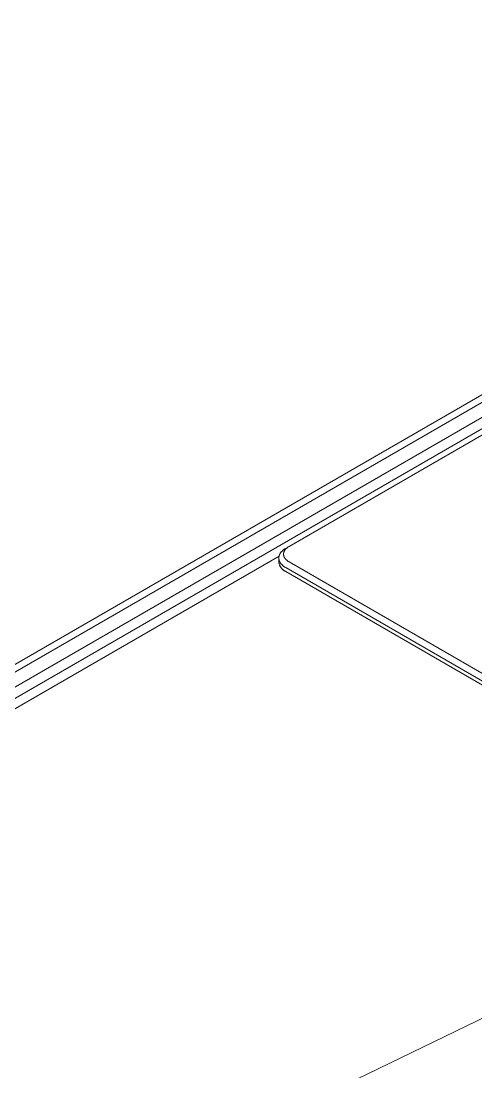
# Model space of a CAD drawing. Header units: inches. Extents: x -10 to 196, y -2 to 124.
# Drawn here: x 181.15 to 183.61, y 44.57 to 50.26 of the extents above; entities that cross this region are included whole.
import ezdxf

# ---------------------------------------------------------------- set-up
doc = ezdxf.new("R2010")
doc.units = ezdxf.units.IN
doc.layers.add('ZANO_R', color=7, linetype='Continuous', lineweight=0)

msp = doc.modelspace()

# ---------------------------------------------------------------- linework, layer by layer
at = {"layer": 'ZANO_R'}
for p, q in [((187.14901, 50.26077), (179.89569, 46.07307)), ((179.90628, 46.03743), (187.17458, 50.23378)), ((187.30114, 50.22627), (179.85204, 45.92552)), ((187.35539, 50.19495), (179.90628, 45.89421)), ((182.60198, 47.41685), (184.77162, 48.66949)), ((182.55962, 47.38684), (182.55826, 47.3852)), ((182.56103, 47.38845), (182.55962, 47.38684)), ((182.56251, 47.39003), (182.56103, 47.38845)), ((182.56404, 47.39158), (182.56251, 47.39003)), ((182.56563, 47.3931), (182.56404, 47.39158)), ((182.56727, 47.39459), (182.56563, 47.3931)), ((182.56896, 47.39604), (182.56727, 47.39459)), ((182.57069, 47.39746), (182.56896, 47.39604)), ((182.57247, 47.39885), (182.57069, 47.39746)), ((182.57428, 47.4002), (182.57247, 47.39885)), ((182.57395, 47.38651), (182.57362, 47.38548)), ((182.57431, 47.38753), (182.57395, 47.38651)), ((182.57614, 47.40151), (182.57428, 47.4002)), ((182.57471, 47.38855), (182.57431, 47.38753)), ((182.57514, 47.38956), (182.57471, 47.38855)), ((182.5756, 47.39057), (182.57514, 47.38956)), ((182.57608, 47.39158), (182.5756, 47.39057)), ((182.57654, 47.39245), (182.57608, 47.39158)), ((182.57803, 47.40279), (182.57614, 47.40151)), ((182.57702, 47.39333), (182.57654, 47.39245)), ((182.57752, 47.39419), (182.57702, 47.39333)), ((182.57804, 47.39506), (182.57752, 47.39419)), ((182.57996, 47.40403), (182.57803, 47.40279)), ((182.57859, 47.39592), (182.57804, 47.39506)), ((182.57916, 47.39677), (182.57859, 47.39592)), ((182.57975, 47.39762), (182.57916, 47.39677)), ((182.58037, 47.39846), (182.57975, 47.39762)), ((182.58191, 47.40524), (182.57996, 47.40403)), ((182.58101, 47.3993), (182.58037, 47.39846)), ((182.58167, 47.40013), (182.58101, 47.3993)), ((182.58235, 47.40096), (182.58167, 47.40013)), ((182.5839, 47.40641), (182.58191, 47.40524)), ((182.58306, 47.40178), (182.58235, 47.40096)), ((182.58378, 47.40259), (182.58306, 47.40178)), ((182.58453, 47.4034), (182.58378, 47.40259)), ((182.5853, 47.4042), (182.58453, 47.4034)), ((182.5861, 47.40499), (182.5853, 47.4042)), ((182.58693, 47.4058), (182.5861, 47.40499)), ((182.58779, 47.40659), (182.58693, 47.4058)), ((182.58957, 47.40817), (182.58779, 47.40659)), ((182.59143, 47.40971), (182.58957, 47.40817)), ((182.59338, 47.41121), (182.59143, 47.40971)), ((182.59541, 47.41268), (182.59338, 47.41121)), ((182.59752, 47.41411), (182.59541, 47.41268)), ((182.59971, 47.4155), (182.59752, 47.41411)), ((182.60198, 47.41685), (182.59971, 47.4155)), ((178.51393, 45.03574), (182.54774, 47.36466)), ((182.54646, 47.35517), (182.54645, 47.35422)), ((182.54645, 47.35422), (182.54646, 47.35326)), ((182.54645, 47.33334), (182.54645, 47.35231)), ((182.54645, 47.33334), (182.54671, 47.33111)), ((182.54649, 47.35613), (182.54646, 47.35517)), ((182.54646, 47.35326), (182.54649, 47.35231)), ((182.54655, 47.35708), (182.54649, 47.35613)), ((182.54649, 47.35231), (182.54655, 47.35135)), ((182.54662, 47.35804), (182.54655, 47.35708)), ((182.54655, 47.35135), (182.54662, 47.3504)), ((182.54672, 47.35899), (182.54662, 47.35804)), ((182.54662, 47.3504), (182.54672, 47.34945)), ((182.54671, 47.33111), (182.54705, 47.3289)), ((182.54684, 47.35994), (182.54672, 47.35899)), ((182.54672, 47.34945), (182.54684, 47.34849)), ((182.54697, 47.36089), (182.54684, 47.35994)), ((182.54684, 47.34849), (182.54697, 47.34754)), ((182.54713, 47.36184), (182.54697, 47.36089)), ((182.54697, 47.34754), (182.54713, 47.34659)), ((182.54732, 47.36279), (182.54713, 47.36184)), ((182.54713, 47.34659), (182.54732, 47.34565)), ((182.54752, 47.36373), (182.54732, 47.36279)), ((182.54732, 47.34565), (182.54752, 47.3447)), ((182.54774, 47.36467), (182.54752, 47.36373)), ((182.54752, 47.3447), (182.54774, 47.34376)), ((182.54798, 47.36561), (182.54774, 47.36467)), ((182.54774, 47.34376), (182.54798, 47.34282)), ((182.54825, 47.36655), (182.54798, 47.36561)), ((182.54798, 47.34282), (182.54825, 47.34188)), ((182.54853, 47.36748), (182.54825, 47.36655)), ((182.54825, 47.34188), (182.54853, 47.34095)), ((182.54884, 47.36842), (182.54853, 47.36748)), ((182.54853, 47.34095), (182.54884, 47.34002)), ((182.54916, 47.36934), (182.54884, 47.36842)), ((182.54884, 47.34002), (182.54916, 47.33909)), ((182.54951, 47.37027), (182.54916, 47.36934)), ((182.54916, 47.33909), (182.54951, 47.33817)), ((182.54987, 47.37118), (182.54951, 47.37027)), ((182.54951, 47.33817), (182.54987, 47.33725)), ((182.55026, 47.3721), (182.54987, 47.37118)), ((182.54987, 47.33725), (182.55026, 47.33633)), ((182.55066, 47.37301), (182.55026, 47.3721)), ((182.55026, 47.33633), (182.55066, 47.33542)), ((182.55109, 47.37392), (182.55066, 47.37301)), ((182.55066, 47.33542), (182.55109, 47.33452)), ((182.55153, 47.37482), (182.55109, 47.37392)), ((182.55109, 47.33452), (182.55153, 47.33362)), ((182.55199, 47.37572), (182.55153, 47.37482)), ((182.55153, 47.33362), (182.55199, 47.33272)), ((182.55247, 47.37661), (182.55199, 47.37572)), ((182.55199, 47.33272), (182.55247, 47.33183)), ((182.55297, 47.37749), (182.55247, 47.37661)), ((182.55247, 47.33183), (182.55297, 47.33094)), ((182.55349, 47.37837), (182.55297, 47.37749)), ((182.55297, 47.33094), (182.55349, 47.33006)), ((182.55403, 47.37925), (182.55349, 47.37837)), ((182.55349, 47.33006), (182.55403, 47.32918)), ((182.55458, 47.38012), (182.55403, 47.37925)), ((182.55403, 47.32918), (182.55458, 47.32832)), ((182.55574, 47.38184), (182.55458, 47.38012)), ((182.55697, 47.38353), (182.55574, 47.38184)), ((182.55826, 47.3852), (182.55697, 47.38353)), ((182.57204, 47.37614), (182.57202, 47.37509)), ((182.57202, 47.37509), (182.57204, 47.37405)), ((182.57208, 47.37718), (182.57204, 47.37614)), ((182.57204, 47.37405), (182.57208, 47.37301)), ((182.57216, 47.37823), (182.57208, 47.37718)), ((182.57208, 47.37301), (182.57216, 47.37196)), ((182.57228, 47.37927), (182.57216, 47.37823)), ((182.57216, 47.37196), (182.57228, 47.37092)), ((182.57242, 47.38031), (182.57228, 47.37927)), ((182.57228, 47.37092), (182.57242, 47.36988)), ((182.5726, 47.38135), (182.57242, 47.38031)), ((182.57242, 47.36988), (182.5726, 47.36884)), ((182.5728, 47.38238), (182.5726, 47.38135)), ((182.5726, 47.36884), (182.5728, 47.36781)), ((182.57304, 47.38342), (182.5728, 47.38238)), ((182.5728, 47.36781), (182.57304, 47.36677)), ((182.57331, 47.38445), (182.57304, 47.38342)), ((182.57304, 47.36677), (182.57331, 47.36574)), ((182.57362, 47.38548), (182.57331, 47.38445)), ((182.57331, 47.36574), (182.57362, 47.36471)), ((182.57362, 47.36471), (182.57395, 47.36368)), ((182.57395, 47.36368), (182.57431, 47.36266)), ((182.57431, 47.36266), (182.57471, 47.36164)), ((182.57471, 47.36164), (182.57514, 47.36063)), ((182.57514, 47.36063), (182.5756, 47.35962)), ((182.5756, 47.35962), (182.57608, 47.35861)), ((182.57608, 47.35861), (182.57654, 47.35774)), ((182.57654, 47.35774), (182.57702, 47.35686)), ((182.57702, 47.35686), (182.57752, 47.356)), ((182.57752, 47.356), (182.57804, 47.35513)), ((182.57804, 47.35513), (182.57859, 47.35427)), ((182.57859, 47.35427), (182.57916, 47.35342)), ((182.57916, 47.35342), (182.57975, 47.35257)), ((182.57975, 47.35257), (182.58037, 47.35173)), ((182.58037, 47.35173), (182.58101, 47.35089)), ((182.58101, 47.35089), (182.58167, 47.35006)), ((182.58167, 47.35006), (182.58235, 47.34923)), ((182.58235, 47.34923), (182.58306, 47.34841)), ((182.58306, 47.34841), (182.58378, 47.3476)), ((182.58378, 47.3476), (182.58453, 47.34679)), ((182.58453, 47.34679), (182.5853, 47.34599)), ((182.5853, 47.34599), (182.5861, 47.3452)), ((182.5861, 47.3452), (182.58693, 47.34439)), ((182.58693, 47.34439), (182.58779, 47.3436)), ((182.58779, 47.3436), (182.58957, 47.34202)), ((182.58957, 47.34202), (182.59143, 47.34048)), ((182.59143, 47.34048), (182.59338, 47.33898)), ((182.59338, 47.33898), (182.59541, 47.33751)), ((182.59541, 47.33751), (182.59752, 47.33608)), ((182.59752, 47.33608), (182.59971, 47.33469)), ((182.59971, 47.33469), (182.60198, 47.33334)), ((182.60198, 47.33334), (183.74765, 46.67188)), ((182.54705, 47.3289), (182.54747, 47.3267)), ((182.54747, 47.3267), (182.54797, 47.32451)), ((182.54797, 47.32451), (182.54853, 47.32234)), ((182.54853, 47.32234), (182.54918, 47.32019)), ((182.54918, 47.32019), (182.5499, 47.31807)), ((182.5499, 47.31807), (182.55069, 47.31597)), ((182.55069, 47.31597), (182.55155, 47.31391)), ((182.55155, 47.31391), (182.55249, 47.31187)), ((182.55249, 47.31187), (182.5535, 47.30987)), ((182.5535, 47.30987), (182.55457, 47.3079)), ((182.55457, 47.3079), (182.55572, 47.30597)), ((182.55458, 47.32832), (182.55574, 47.3266)), ((182.55572, 47.30597), (182.55693, 47.30408)), ((182.55574, 47.3266), (182.55697, 47.3249)), ((182.55693, 47.30408), (182.5582, 47.30224)), ((182.55697, 47.3249), (182.55826, 47.32323)), ((182.5582, 47.30224), (182.55954, 47.30044)), ((182.55826, 47.32323), (182.55962, 47.32159)), ((182.55954, 47.30044), (182.56094, 47.29869)), ((182.55962, 47.32159), (182.56103, 47.31998)), ((182.56094, 47.29869), (182.5624, 47.29699)), ((182.56103, 47.31998), (182.56251, 47.3184)), ((182.5624, 47.29699), (182.56392, 47.29534)), ((182.56251, 47.3184), (182.56404, 47.31685)), ((182.56392, 47.29534), (182.56549, 47.29375)), ((182.56404, 47.31685), (182.56563, 47.31533)), ((182.56549, 47.29375), (182.56712, 47.29221)), ((182.56563, 47.31533), (182.56727, 47.31385)), ((182.56712, 47.29221), (182.5688, 47.29073)), ((182.56727, 47.31385), (182.56896, 47.31239)), ((182.5688, 47.29073), (182.57054, 47.2893)), ((182.56896, 47.31239), (182.57069, 47.31097)), ((182.57054, 47.2893), (182.57232, 47.28794)), ((182.57069, 47.31097), (182.57247, 47.30959)), ((182.57232, 47.28794), (182.57415, 47.28664)), ((182.57247, 47.30959), (182.57428, 47.30824)), ((182.57415, 47.28664), (182.57602, 47.28541)), ((182.57428, 47.30824), (182.57614, 47.30692)), ((182.57602, 47.28541), (182.57793, 47.28424)), ((182.57614, 47.30692), (182.57803, 47.30565)), ((182.57793, 47.28424), (182.57988, 47.28314)), ((182.57803, 47.30565), (182.57996, 47.3044)), ((182.57988, 47.28314), (182.58187, 47.28211)), ((182.57996, 47.3044), (182.58191, 47.3032)), ((182.58187, 47.28211), (182.5839, 47.28115)), ((182.58191, 47.3032), (182.5839, 47.30202)), ((182.5839, 47.30202), (183.72957, 46.64057)), ((182.5839, 47.28115), (183.72957, 46.61969)), ((181.2481, 43.70089), (186.10785, 46.05522))]:
    msp.add_line(p, q, dxfattribs=at)

doc.saveas('drawing.dxf')
